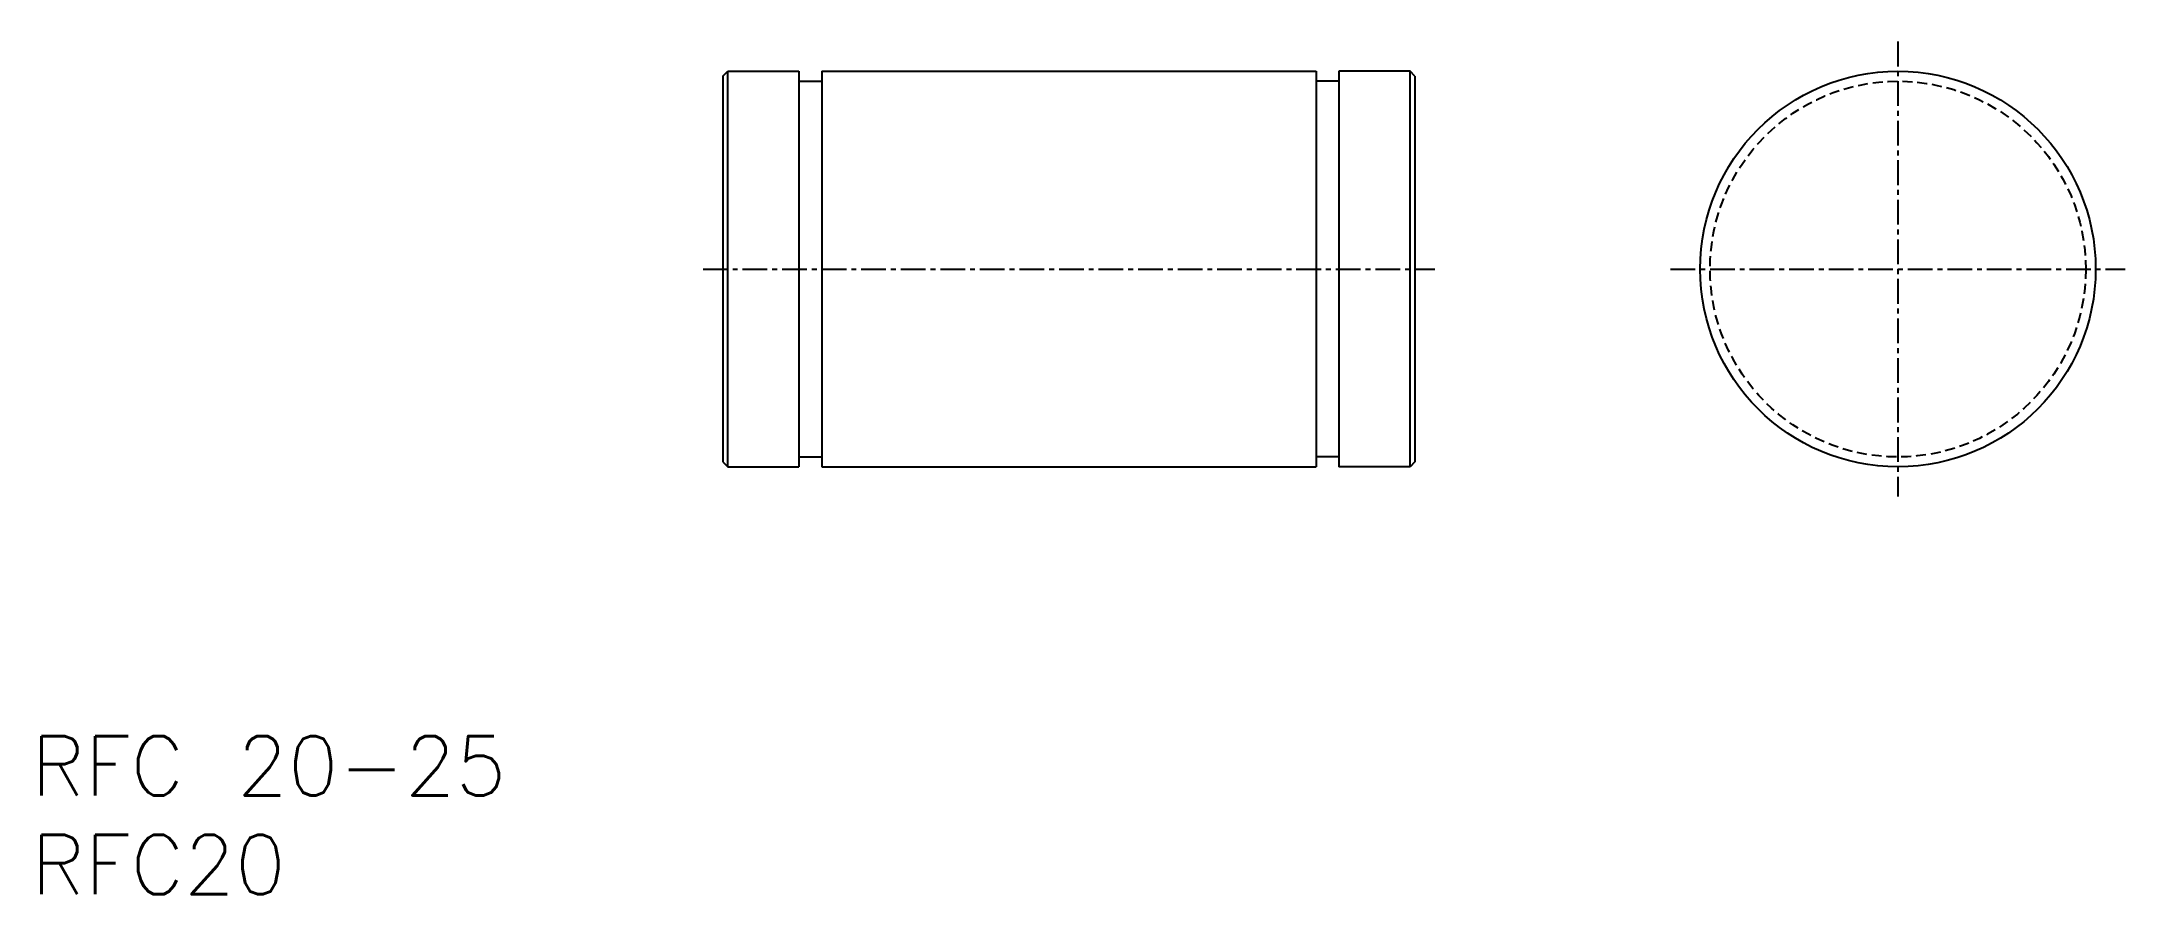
# Model space of a CAD drawing. Extents: x 45 to 151, y 37 to 80.
import ezdxf
from ezdxf.enums import TextEntityAlignment as Align

# ---------------------------------------------------------------- set-up
doc = ezdxf.new("R2010")
doc.units = 0
doc.linetypes.add('CENTER', pattern=[2, 1.25, -0.25, 0.25, -0.25])
doc.linetypes.add('DASHED', pattern=[0.75, 0.5, -0.25])
doc.layers.get('0').update_dxf_attribs({"linetype": 'CONTINUOUS'})
doc.layers.add('CENTER', color=1, linetype='CENTER')
doc.styles.get("Standard").update_dxf_attribs({"font": 'txt.shx', "bigfont": 'extfont.shx'})

msp = doc.modelspace()

# ---------------------------------------------------------------- linework, layer by layer
at = {"color": 7, "linetype": 'CONTINUOUS'}
for p, q in [((79.74, 78.66), (79.99, 78.91)), ((79.74, 78.66), (79.74, 59.16)), ((79.99, 78.91), (83.59, 78.91)), ((79.99, 58.91), (79.99, 78.91)), ((80.39, 78.91), (80.39, 78.91)), ((82.79, 78.91), (82.79, 78.91)), ((83.59, 78.91), (83.59, 58.91)), ((83.59, 78.41), (84.74, 78.41)), ((84.74, 78.91), (109.74, 78.91)), ((84.74, 78.91), (84.74, 58.91)), ((109.74, 78.91), (109.74, 58.91)), ((110.89, 78.41), (109.74, 78.41)), ((114.49, 78.91), (110.89, 78.91)), ((110.89, 78.91), (110.89, 58.91)), ((114.74, 78.66), (114.49, 78.91)), ((114.49, 58.91), (114.49, 78.91)), ((114.74, 78.66), (114.74, 59.16)), ((79.74, 59.16), (79.99, 58.91)), ((83.59, 59.41), (84.74, 59.41)), ((110.89, 59.41), (109.74, 59.41)), ((114.74, 59.16), (114.49, 58.91)), ((79.99, 58.91), (83.59, 58.91)), ((80.39, 58.91), (80.39, 58.91)), ((82.79, 58.91), (82.79, 58.91)), ((84.74, 58.91), (109.74, 58.91)), ((114.49, 58.91), (110.89, 58.91))]:
    msp.add_line(p, q, dxfattribs=at)
msp.add_circle((139.16, 68.91), 10, dxfattribs=at)
at = {"color": 3, "linetype": 'DASHED'}
msp.add_circle((139.16, 68.91), 9.5, dxfattribs=at)
at = {"layer": 'CENTER', "color": 1, "linetype": 'CENTER'}
for p, q in [((139.16, 80.41), (139.16, 57.41)), ((78.74, 68.91), (115.74, 68.91)), ((127.66, 68.91), (150.66, 68.91))]:
    msp.add_line(p, q, dxfattribs=at)

# ---------------------------------------------------------------- texts
at = {"color": 7, "linetype": 'CONTINUOUS'}
for s, p in [('RFC 20-25', (44.78, 43.8)), ('RFC20', (44.78, 38.8))]:
    msp.add_text(s, height=3, dxfattribs=at).set_placement(p, align=Align.MIDDLE_LEFT)

doc.saveas('drawing.dxf')
